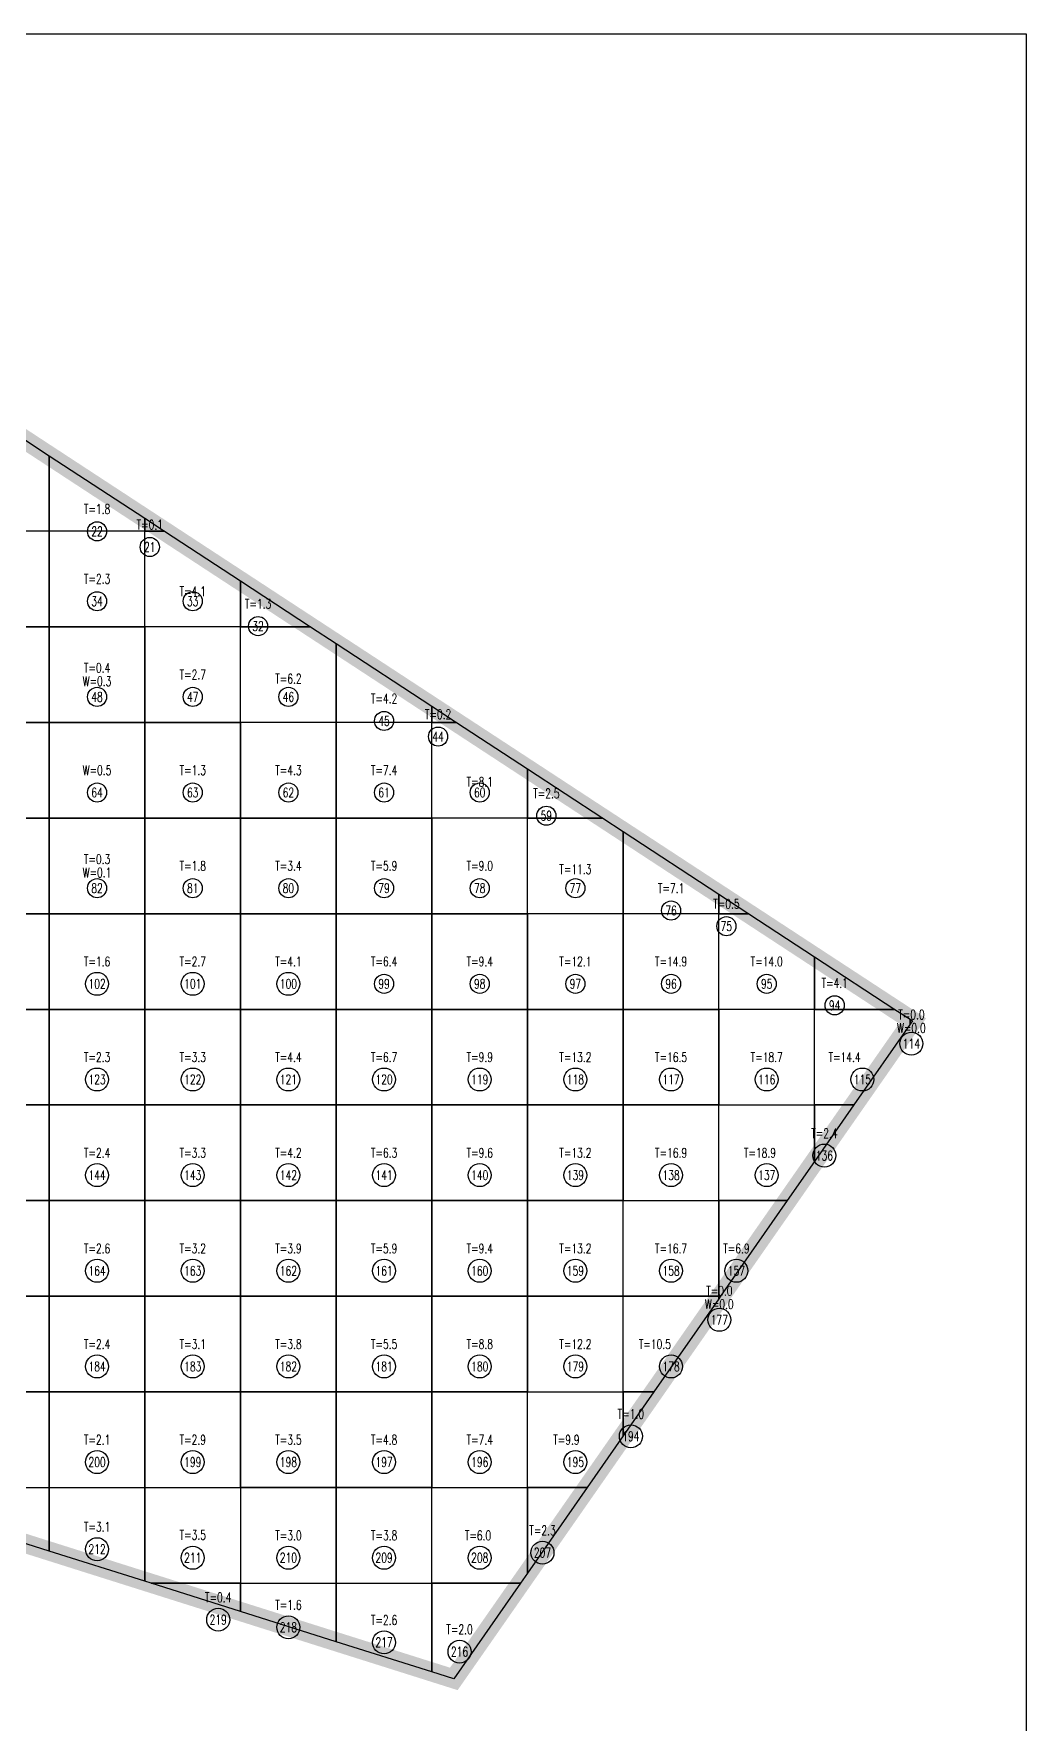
# Model space of a CAD drawing. Extents: x 4283 to 40403, y 1134 to 1764.
# Drawn here: x 6256 to 6313.7, y 1616.4 to 1714.5 of the extents above; entities that cross this region are included whole.
import ezdxf
from ezdxf.enums import TextEntityAlignment as Align

# ---------------------------------------------------------------- set-up
doc = ezdxf.new("R2010")
doc.units = 0
for name, color, linetype in [('tdz_5-1方格网', 2, 'Continuous'), ('tdz_5-1方格网计算', 7, 'Continuous'), ('tdz_土方计算图', 7, 'Continuous'), ('tdz_格田', 6, 'Continuous')]:
    doc.layers.add(name, color=color, linetype=linetype)
doc.styles.add('GLandNum', font='txt_____.ttf', dxfattribs={"width": 0.7, "height": 0.5})

msp = doc.modelspace()

# ---------------------------------------------------------------- linework, layer by layer
at = {"layer": 'tdz_5-1方格网', "linetype": 'Continuous'}
for points in [[(6256.929, 1689.998, 3786.974), (6256.929, 1685.617, 3787.058), (6251.373, 1685.617, 3787.309), (6251.373, 1691.173, 3787.179), (6255.135, 1691.173, 3787.028)], [(6262.484, 1686.361, 3786.809), (6262.484, 1685.617, 3786.811), (6256.929, 1685.617, 3787.058), (6256.929, 1689.998, 3786.974)], [(6263.62, 1685.617, 3786.774), (6262.484, 1685.617, 3786.811), (6262.484, 1686.361, 3786.809)], [(6251.373, 1685.617, 3787.309), (6251.373, 1680.061, 3787.463), (6256.929, 1680.061, 3787.192), (6256.929, 1685.617, 3787.058)], [(6256.929, 1685.617, 3787.058), (6256.929, 1680.061, 3787.192), (6262.484, 1680.061, 3786.938), (6262.484, 1685.617, 3786.811)], [(6268.04, 1682.723, 3786.643), (6268.04, 1680.061, 3786.691), (6262.484, 1680.061, 3786.938), (6262.484, 1685.617, 3786.811), (6263.62, 1685.617, 3786.774)], [(6272.105, 1680.061, 3786.521), (6268.04, 1680.061, 3786.691), (6268.04, 1682.723, 3786.643)], [(6251.373, 1680.061, 3787.463), (6251.373, 1674.506, 3787.41), (6256.929, 1674.506, 3787.262), (6256.929, 1680.061, 3787.192)], [(6256.929, 1680.061, 3787.192), (6256.929, 1674.506, 3787.262), (6262.484, 1674.506, 3787.079), (6262.484, 1680.061, 3786.938)], [(6262.484, 1680.061, 3786.938), (6262.484, 1674.506, 3787.079), (6268.04, 1674.506, 3786.817), (6268.04, 1680.061, 3786.691)], [(6273.595, 1679.085, 3786.477), (6273.595, 1674.506, 3786.57), (6268.04, 1674.506, 3786.817), (6268.04, 1680.061, 3786.691), (6272.105, 1680.061, 3786.521)], [(6279.151, 1675.448, 3786.311), (6279.151, 1674.506, 3786.323), (6273.595, 1674.506, 3786.57), (6273.595, 1679.085, 3786.477)], [(6280.589, 1674.506, 3786.268), (6279.151, 1674.506, 3786.323), (6279.151, 1675.448, 3786.311)], [(6251.373, 1674.506, 3787.41), (6251.373, 1668.95, 3787.367), (6256.929, 1668.95, 3787.209), (6256.929, 1674.506, 3787.262)], [(6256.929, 1674.506, 3787.262), (6256.929, 1668.95, 3787.209), (6262.484, 1668.95, 3787.047), (6262.484, 1674.506, 3787.079)], [(6262.484, 1674.506, 3787.079), (6262.484, 1668.95, 3787.047), (6268.04, 1668.95, 3786.883), (6268.04, 1674.506, 3786.817)], [(6268.04, 1674.506, 3786.817), (6268.04, 1668.95, 3786.883), (6273.595, 1668.95, 3786.697), (6273.595, 1674.506, 3786.57)], [(6273.595, 1674.506, 3786.57), (6273.595, 1668.95, 3786.697), (6279.151, 1668.95, 3786.45), (6279.151, 1674.506, 3786.323)], [(6284.706, 1671.81, 3786.146), (6284.706, 1668.95, 3786.203), (6279.151, 1668.95, 3786.45), (6279.151, 1674.506, 3786.323), (6280.589, 1674.506, 3786.268)], [(6289.074, 1668.95, 3786.014), (6284.706, 1668.95, 3786.203), (6284.706, 1671.81, 3786.146)], [(6251.373, 1668.95, 3787.367), (6251.373, 1663.395, 3787.298), (6256.929, 1663.395, 3787.158), (6256.929, 1668.95, 3787.209)], [(6256.929, 1668.95, 3787.209), (6256.929, 1663.395, 3787.158), (6262.484, 1663.395, 3787.014), (6262.484, 1668.95, 3787.047)], [(6262.484, 1668.95, 3787.047), (6262.484, 1663.395, 3787.014), (6268.04, 1663.395, 3786.852), (6268.04, 1668.95, 3786.883)], [(6268.04, 1668.95, 3786.883), (6268.04, 1663.395, 3786.852), (6273.595, 1663.395, 3786.689), (6273.595, 1668.95, 3786.697)], [(6273.595, 1668.95, 3786.697), (6273.595, 1663.395, 3786.689), (6279.151, 1663.395, 3786.461), (6279.151, 1668.95, 3786.45)], [(6279.151, 1668.95, 3786.45), (6279.151, 1663.395, 3786.461), (6284.706, 1663.395, 3786.254), (6284.706, 1668.95, 3786.203)], [(6290.262, 1668.173, 3785.979), (6290.262, 1663.395, 3786.082), (6284.706, 1663.395, 3786.254), (6284.706, 1668.95, 3786.203), (6289.074, 1668.95, 3786.014)], [(6295.818, 1664.535, 3785.813), (6295.818, 1663.395, 3785.836), (6290.262, 1663.395, 3786.082), (6290.262, 1668.173, 3785.979)], [(6297.559, 1663.395, 3785.761), (6295.818, 1663.395, 3785.836), (6295.818, 1664.535, 3785.813)], [(6251.373, 1663.395, 3787.298), (6251.373, 1657.839, 3787.227), (6256.929, 1657.839, 3787.088), (6256.929, 1663.395, 3787.158)], [(6256.929, 1663.395, 3787.158), (6256.929, 1657.839, 3787.088), (6262.484, 1657.839, 3786.948), (6262.484, 1663.395, 3787.014)], [(6262.484, 1663.395, 3787.014), (6262.484, 1657.839, 3786.948), (6268.04, 1657.839, 3786.809), (6268.04, 1663.395, 3786.852)], [(6268.04, 1663.395, 3786.852), (6268.04, 1657.839, 3786.809), (6273.595, 1657.839, 3786.653), (6273.595, 1663.395, 3786.689)], [(6273.595, 1663.395, 3786.689), (6273.595, 1657.839, 3786.653), (6279.151, 1657.839, 3786.414), (6279.151, 1663.395, 3786.461)], [(6279.151, 1663.395, 3786.461), (6279.151, 1657.839, 3786.414), (6284.706, 1657.839, 3786.177), (6284.706, 1663.395, 3786.254)], [(6284.706, 1663.395, 3786.254), (6284.706, 1657.839, 3786.177), (6290.262, 1657.839, 3785.939), (6290.262, 1663.395, 3786.082)], [(6290.262, 1663.395, 3786.082), (6290.262, 1657.839, 3785.939), (6295.818, 1657.839, 3785.71), (6295.818, 1663.395, 3785.836)], [(6301.373, 1660.897, 3785.648), (6301.373, 1657.839, 3785.617), (6295.818, 1657.839, 3785.71), (6295.818, 1663.395, 3785.836), (6297.559, 1663.395, 3785.761)], [(6306.043, 1657.839, 3785.508), (6301.373, 1657.839, 3785.617), (6301.373, 1660.897, 3785.648)], [(6251.373, 1657.839, 3787.227), (6251.373, 1652.284, 3787.231), (6256.929, 1652.284, 3787.09), (6256.929, 1657.839, 3787.088)], [(6256.929, 1657.839, 3787.088), (6256.929, 1652.284, 3787.09), (6262.484, 1652.284, 3786.949), (6262.484, 1657.839, 3786.948)], [(6262.484, 1657.839, 3786.948), (6262.484, 1652.284, 3786.949), (6268.04, 1652.284, 3786.808), (6268.04, 1657.839, 3786.809)], [(6268.04, 1657.839, 3786.809), (6268.04, 1652.284, 3786.808), (6273.595, 1652.284, 3786.667), (6273.595, 1657.839, 3786.653)], [(6273.595, 1657.839, 3786.653), (6273.595, 1652.284, 3786.667), (6279.151, 1652.284, 3786.428), (6279.151, 1657.839, 3786.414)], [(6279.151, 1657.839, 3786.414), (6279.151, 1652.284, 3786.428), (6284.706, 1652.284, 3786.188), (6284.706, 1657.839, 3786.177)], [(6284.706, 1657.839, 3786.177), (6284.706, 1652.284, 3786.188), (6290.262, 1652.284, 3785.948), (6290.262, 1657.839, 3785.939)], [(6290.262, 1657.839, 3785.939), (6290.262, 1652.284, 3785.948), (6295.818, 1652.284, 3785.683), (6295.818, 1657.839, 3785.71)], [(6295.818, 1657.839, 3785.71), (6295.818, 1652.284, 3785.683), (6301.373, 1652.284, 3785.503), (6301.373, 1657.839, 3785.617)], [(6303.659, 1652.284, 3785.509), (6301.373, 1652.284, 3785.503), (6301.373, 1657.839, 3785.617), (6306.043, 1657.839, 3785.508), (6306.929, 1657.26, 3785.482), (6306.929, 1656.974, 3785.479)], [(6306.929, 1656.974, 3785.479), (6306.929, 1657.26, 3785.482), (6307.066, 1657.17, 3785.478)], [(6251.373, 1652.284, 3787.231), (6251.373, 1646.728, 3787.183), (6256.929, 1646.728, 3787.062), (6256.929, 1652.284, 3787.09)], [(6256.929, 1652.284, 3787.09), (6256.929, 1646.728, 3787.062), (6262.484, 1646.728, 3786.941), (6262.484, 1652.284, 3786.949)], [(6262.484, 1652.284, 3786.949), (6262.484, 1646.728, 3786.941), (6268.04, 1646.728, 3786.82), (6268.04, 1652.284, 3786.808)], [(6268.04, 1652.284, 3786.808), (6268.04, 1646.728, 3786.82), (6273.595, 1646.728, 3786.686), (6273.595, 1652.284, 3786.667)], [(6273.595, 1652.284, 3786.667), (6273.595, 1646.728, 3786.686), (6279.151, 1646.728, 3786.451), (6279.151, 1652.284, 3786.428)], [(6279.151, 1652.284, 3786.428), (6279.151, 1646.728, 3786.451), (6284.706, 1646.728, 3786.187), (6284.706, 1652.284, 3786.188)], [(6284.706, 1652.284, 3786.188), (6284.706, 1646.728, 3786.187), (6290.262, 1646.728, 3785.923), (6290.262, 1652.284, 3785.948)], [(6290.262, 1652.284, 3785.948), (6290.262, 1646.728, 3785.923), (6295.818, 1646.728, 3785.659), (6295.818, 1652.284, 3785.683)], [(6299.787, 1646.728, 3785.543), (6295.818, 1646.728, 3785.659), (6295.818, 1652.284, 3785.683), (6301.373, 1652.284, 3785.503), (6301.373, 1649.004, 3785.529)], [(6301.373, 1652.284, 3785.503), (6303.659, 1652.284, 3785.509), (6301.373, 1649.004, 3785.529)], [(6251.373, 1646.728, 3787.183), (6251.373, 1641.173, 3787.189), (6256.929, 1641.173, 3787.066), (6256.929, 1646.728, 3787.062)], [(6256.929, 1646.728, 3787.062), (6256.929, 1641.173, 3787.066), (6262.484, 1641.173, 3786.942), (6262.484, 1646.728, 3786.941)], [(6262.484, 1646.728, 3786.941), (6262.484, 1641.173, 3786.942), (6268.04, 1641.173, 3786.819), (6268.04, 1646.728, 3786.82)], [(6268.04, 1646.728, 3786.82), (6268.04, 1641.173, 3786.819), (6273.595, 1641.173, 3786.694), (6273.595, 1646.728, 3786.686)], [(6273.595, 1646.728, 3786.686), (6273.595, 1641.173, 3786.694), (6279.151, 1641.173, 3786.462), (6279.151, 1646.728, 3786.451)], [(6279.151, 1646.728, 3786.451), (6279.151, 1641.173, 3786.462), (6284.706, 1641.173, 3786.199), (6284.706, 1646.728, 3786.187)], [(6284.706, 1646.728, 3786.187), (6284.706, 1641.173, 3786.199), (6290.262, 1641.173, 3785.939), (6290.262, 1646.728, 3785.923)], [(6290.262, 1641.173, 3785.939), (6290.262, 1646.728, 3785.923), (6295.818, 1646.728, 3785.659), (6295.818, 1641.173, 3785.717)], [(6295.818, 1646.728, 3785.659), (6299.787, 1646.728, 3785.543), (6295.914, 1641.173, 3785.716), (6295.818, 1641.173, 3785.717)], [(6251.373, 1641.173, 3787.189), (6251.373, 1635.617, 3787.2), (6256.929, 1635.617, 3787.077), (6256.929, 1641.173, 3787.066)], [(6256.929, 1641.173, 3787.066), (6256.929, 1635.617, 3787.077), (6262.484, 1635.617, 3786.952), (6262.484, 1641.173, 3786.942)], [(6262.484, 1641.173, 3786.942), (6262.484, 1635.617, 3786.952), (6268.04, 1635.617, 3786.829), (6268.04, 1641.173, 3786.819)], [(6268.04, 1641.173, 3786.819), (6268.04, 1635.617, 3786.829), (6273.595, 1635.617, 3786.706), (6273.595, 1641.173, 3786.694)], [(6273.595, 1641.173, 3786.694), (6273.595, 1635.617, 3786.706), (6279.151, 1635.617, 3786.491), (6279.151, 1641.173, 3786.462)], [(6279.151, 1641.173, 3786.462), (6279.151, 1635.617, 3786.491), (6284.706, 1635.617, 3786.253), (6284.706, 1641.173, 3786.199)], [(6284.706, 1641.173, 3786.199), (6284.706, 1635.617, 3786.253), (6290.262, 1635.617, 3786.016), (6290.262, 1641.173, 3785.939)], [(6292.042, 1635.617, 3785.953), (6290.262, 1635.617, 3786.016), (6290.262, 1641.173, 3785.939), (6295.818, 1641.173, 3785.717), (6295.818, 1641.034, 3785.721)], [(6295.818, 1641.173, 3785.717), (6295.914, 1641.173, 3785.716), (6295.818, 1641.034, 3785.721)], [(6251.373, 1635.617, 3787.2), (6251.373, 1630.061, 3787.1), (6256.929, 1630.061, 3787.1), (6256.929, 1635.617, 3787.077)], [(6256.929, 1635.617, 3787.077), (6256.929, 1630.061, 3787.1), (6262.484, 1630.061, 3786.964), (6262.484, 1635.617, 3786.952)], [(6262.484, 1635.617, 3786.952), (6262.484, 1630.061, 3786.964), (6268.04, 1630.061, 3786.84), (6268.04, 1635.617, 3786.829)], [(6268.04, 1635.617, 3786.829), (6268.04, 1630.061, 3786.84), (6273.595, 1630.061, 3786.717), (6273.595, 1635.617, 3786.706)], [(6273.595, 1635.617, 3786.706), (6273.595, 1630.061, 3786.717), (6279.151, 1630.061, 3786.568), (6279.151, 1635.617, 3786.491)], [(6279.151, 1635.617, 3786.491), (6279.151, 1630.061, 3786.568), (6284.706, 1630.061, 3786.33), (6284.706, 1635.617, 3786.253)], [(6288.169, 1630.061, 3786.191), (6284.706, 1630.061, 3786.33), (6284.706, 1635.617, 3786.253), (6290.262, 1635.617, 3786.016), (6290.262, 1633.064, 3786.062)], [(6290.262, 1635.617, 3786.016), (6292.042, 1635.617, 3785.953), (6290.262, 1633.064, 3786.062)], [(6251.373, 1628.132, 3787.024), (6251.373, 1630.061, 3787.1), (6256.929, 1630.061, 3787.1), (6256.929, 1626.376, 3786.957)], [(6256.929, 1626.376, 3786.957), (6256.929, 1630.061, 3787.1), (6262.484, 1630.061, 3786.964), (6262.484, 1624.62, 3786.888)], [(6262.484, 1624.62, 3786.888), (6262.484, 1630.061, 3786.964), (6268.04, 1630.061, 3786.84), (6268.04, 1624.506, 3786.883), (6262.846, 1624.506, 3786.883)], [(6268.04, 1630.061, 3786.84), (6268.04, 1624.506, 3786.883), (6273.595, 1624.506, 3786.737), (6273.595, 1630.061, 3786.717)], [(6273.595, 1630.061, 3786.717), (6273.595, 1624.506, 3786.737), (6279.151, 1624.506, 3786.644), (6279.151, 1630.061, 3786.568)], [(6284.297, 1624.506, 3786.429), (6279.151, 1624.506, 3786.644), (6279.151, 1630.061, 3786.568), (6284.706, 1630.061, 3786.33), (6284.706, 1625.093, 3786.403)], [(6284.706, 1630.061, 3786.33), (6288.169, 1630.061, 3786.191), (6284.706, 1625.093, 3786.403)], [(6262.846, 1624.506, 3786.883), (6268.04, 1624.506, 3786.883), (6268.04, 1622.864, 3786.819)], [(6268.04, 1622.864, 3786.819), (6268.04, 1624.506, 3786.883), (6273.595, 1624.506, 3786.737), (6273.595, 1621.109, 3786.751)], [(6273.595, 1621.109, 3786.751), (6273.595, 1624.506, 3786.737), (6279.151, 1624.506, 3786.644), (6279.151, 1619.353, 3786.682)], [(6279.151, 1624.506, 3786.644), (6284.297, 1624.506, 3786.429), (6280.424, 1618.95, 3786.667), (6279.151, 1619.353, 3786.682)]]:
    msp.add_polyline3d(points, close=True, dxfattribs=at)
at = {"layer": 'tdz_5-1方格网计算', "color": 7, "linetype": 'Continuous'}
for centre, radius in [((6259.706, 1685.602), 0.556), ((6262.768, 1684.693), 0.556), ((6259.706, 1681.543), 0.556), ((6265.262, 1681.543), 0.556), ((6269.056, 1680.096), 0.556), ((6259.706, 1675.987), 0.556), ((6265.262, 1675.987), 0.556), ((6270.818, 1675.987), 0.556), ((6276.373, 1674.59), 0.556), ((6279.51, 1673.681), 0.556), ((6259.706, 1670.432), 0.556), ((6265.262, 1670.432), 0.556), ((6270.818, 1670.432), 0.556), ((6276.373, 1670.432), 0.556), ((6281.929, 1670.432), 0.556), ((6285.798, 1669.084), 0.556), ((6259.706, 1664.876), 0.556), ((6265.262, 1664.876), 0.556), ((6270.818, 1664.876), 0.556), ((6276.373, 1664.876), 0.556), ((6281.929, 1664.876), 0.556), ((6287.484, 1664.876), 0.556), ((6293.04, 1663.578), 0.556), ((6296.253, 1662.669), 0.556), ((6259.706, 1659.321), 0.667), ((6265.262, 1659.321), 0.667), ((6270.818, 1659.321), 0.667), ((6276.373, 1659.321), 0.556), ((6281.929, 1659.321), 0.556), ((6287.484, 1659.321), 0.556), ((6293.04, 1659.321), 0.556), ((6298.595, 1659.321), 0.556), ((6302.541, 1658.072), 0.556), ((6306.997, 1655.847), 0.667), ((6259.706, 1653.765), 0.667), ((6265.262, 1653.765), 0.667), ((6270.818, 1653.765), 0.667), ((6276.373, 1653.765), 0.667), ((6281.929, 1653.765), 0.667), ((6287.484, 1653.765), 0.667), ((6293.04, 1653.765), 0.667), ((6298.595, 1653.765), 0.667), ((6304.151, 1653.765), 0.667), ((6301.945, 1649.347), 0.667), ((6259.706, 1648.21), 0.667), ((6265.262, 1648.21), 0.667), ((6270.818, 1648.21), 0.667), ((6276.373, 1648.21), 0.667), ((6281.929, 1648.21), 0.667), ((6287.484, 1648.21), 0.667), ((6293.04, 1648.21), 0.667), ((6298.595, 1648.21), 0.667), ((6259.706, 1642.654), 0.667), ((6265.262, 1642.654), 0.667), ((6270.818, 1642.654), 0.667), ((6276.373, 1642.654), 0.667), ((6281.929, 1642.654), 0.667), ((6287.484, 1642.654), 0.667), ((6293.04, 1642.654), 0.667), ((6296.834, 1642.654), 0.667), ((6295.842, 1639.807), 0.667), ((6259.706, 1637.098), 0.667), ((6265.262, 1637.098), 0.667), ((6270.818, 1637.098), 0.667), ((6276.373, 1637.098), 0.667), ((6281.929, 1637.098), 0.667), ((6287.484, 1637.098), 0.667), ((6293.04, 1637.098), 0.667), ((6290.707, 1633.044), 0.667), ((6259.706, 1631.543), 0.667), ((6265.262, 1631.543), 0.667), ((6270.818, 1631.543), 0.667), ((6276.373, 1631.543), 0.667), ((6281.929, 1631.543), 0.667), ((6287.484, 1631.543), 0.667), ((6259.706, 1626.483), 0.667), ((6285.572, 1626.281), 0.667), ((6265.262, 1625.987), 0.667), ((6270.818, 1625.987), 0.667), ((6276.373, 1625.987), 0.667), ((6281.929, 1625.987), 0.667), ((6266.741, 1622.389), 0.667), ((6270.818, 1621.95), 0.667), ((6276.373, 1621.072), 0.667), ((6280.756, 1620.532), 0.667)]:
    msp.add_circle(centre, radius, dxfattribs=at)
at = {"layer": 'tdz_土方计算图', "linetype": 'Continuous'}
msp.add_lwpolyline([(6183.664, 1714.502), (6313.664, 1714.502), (6313.664, 1554.502), (6183.664, 1554.502)], close=True, dxfattribs=at)
at = {"layer": 'tdz_格田', "linetype": 'Continuous', "lineweight": 60, "const_width": 1.111}
msp.add_lwpolyline([(6190.262, 1647.445), (6226.301, 1710.053), (6307.066, 1657.17), (6280.424, 1618.95), (6190.262, 1647.445)], close=True, dxfattribs=at)

# ---------------------------------------------------------------- texts
at = {"layer": 'tdz_5-1方格网计算', "color": 2, "linetype": 'Continuous', "style": 'GLandNum', "width": 0.7}
for s, p in [('T=1.8', (6259.706, 1686.898)), ('T=0.1', (6262.768, 1685.989)), ('T=2.3', (6259.706, 1682.839)), ('T=4.1', (6265.262, 1682.116)), ('T=1.3', (6269.056, 1681.392)), ('T=0.4', (6259.706, 1677.673)), ('T=2.7', (6265.262, 1677.284)), ('T=6.2', (6270.818, 1677.04)), ('T=4.2', (6276.373, 1675.886)), ('T=0.2', (6279.51, 1674.977)), ('T=1.3', (6265.262, 1671.728)), ('T=4.3', (6270.818, 1671.728)), ('T=7.4', (6276.373, 1671.728)), ('T=8.1', (6281.929, 1671.054)), ('T=2.5', (6285.798, 1670.38)), ('T=0.3', (6259.706, 1666.561)), ('T=1.8', (6265.262, 1666.173)), ('T=3.4', (6270.818, 1666.173)), ('T=5.9', (6276.373, 1666.173)), ('T=9.0', (6281.929, 1666.173)), ('T=11.3', (6287.484, 1665.978)), ('T=7.1', (6293.04, 1664.874)), ('T=0.5', (6296.253, 1663.965)), ('T=1.6', (6259.706, 1660.617)), ('T=2.7', (6265.262, 1660.617)), ('T=4.1', (6270.818, 1660.617)), ('T=6.4', (6276.373, 1660.617)), ('T=9.4', (6281.929, 1660.617)), ('T=12.1', (6287.484, 1660.617)), ('T=14.9', (6293.04, 1660.617)), ('T=14.0', (6298.595, 1660.617)), ('T=4.1', (6302.541, 1659.368)), ('T=0.0', (6306.997, 1657.532)), ('T=2.3', (6259.706, 1655.061)), ('T=3.3', (6265.262, 1655.061)), ('T=4.4', (6270.818, 1655.061)), ('T=6.7', (6276.373, 1655.061)), ('T=9.9', (6281.929, 1655.061)), ('T=13.2', (6287.484, 1655.061)), ('T=16.5', (6293.04, 1655.061)), ('T=18.7', (6298.595, 1655.061)), ('T=14.4', (6303.112, 1655.061)), ('T=2.4', (6301.945, 1650.644)), ('T=2.4', (6259.706, 1649.506)), ('T=3.3', (6265.262, 1649.506)), ('T=4.2', (6270.818, 1649.506)), ('T=6.3', (6276.373, 1649.506)), ('T=9.6', (6281.929, 1649.506)), ('T=13.2', (6287.484, 1649.506)), ('T=16.9', (6293.04, 1649.506)), ('T=18.9', (6298.199, 1649.506)), ('T=2.6', (6259.706, 1643.95)), ('T=3.2', (6265.262, 1643.95)), ('T=3.9', (6270.818, 1643.95)), ('T=5.9', (6276.373, 1643.95)), ('T=9.4', (6281.929, 1643.95)), ('T=13.2', (6287.484, 1643.95)), ('T=16.7', (6293.04, 1643.95)), ('T=6.9', (6296.834, 1643.95)), ('T=0.0', (6295.842, 1641.492)), ('T=2.4', (6259.706, 1638.395)), ('T=3.1', (6265.262, 1638.395)), ('T=3.8', (6270.818, 1638.395)), ('T=5.5', (6276.373, 1638.395)), ('T=8.8', (6281.929, 1638.395)), ('T=12.2', (6287.484, 1638.395)), ('T=10.5', (6292.096, 1638.395)), ('T=1.0', (6290.707, 1634.34)), ('T=2.1', (6259.706, 1632.839)), ('T=2.9', (6265.262, 1632.839)), ('T=3.5', (6270.818, 1632.839)), ('T=4.8', (6276.373, 1632.839)), ('T=7.4', (6281.929, 1632.839)), ('T=9.9', (6286.961, 1632.839)), ('T=3.1', (6259.706, 1627.78)), ('T=3.5', (6265.262, 1627.312)), ('T=3.0', (6270.818, 1627.284)), ('T=3.8', (6276.373, 1627.284)), ('T=6.0', (6281.826, 1627.284)), ('T=2.3', (6285.572, 1627.577)), ('T=0.4', (6266.741, 1623.685)), ('T=1.6', (6270.818, 1623.246)), ('T=2.6', (6276.373, 1622.368)), ('T=2.0', (6280.756, 1621.829))]:
    msp.add_text(s, height=0.5556, dxfattribs=at).set_placement(p, align=Align.MIDDLE_CENTER)
at = {"layer": 'tdz_5-1方格网计算', "color": 7, "linetype": 'Continuous', "style": 'GLandNum', "width": 0.7}
for s, p in [('22', (6259.706, 1685.602)), ('21', (6262.768, 1684.693)), ('34', (6259.706, 1681.543)), ('33', (6265.262, 1681.543)), ('32', (6269.056, 1680.096)), ('48', (6259.706, 1675.987)), ('47', (6265.262, 1675.987)), ('46', (6270.818, 1675.987)), ('45', (6276.373, 1674.59)), ('44', (6279.51, 1673.681)), ('64', (6259.706, 1670.432)), ('63', (6265.262, 1670.432)), ('62', (6270.818, 1670.432)), ('61', (6276.373, 1670.432)), ('60', (6281.929, 1670.432)), ('59', (6285.798, 1669.084)), ('82', (6259.706, 1664.876)), ('81', (6265.262, 1664.876)), ('80', (6270.818, 1664.876)), ('79', (6276.373, 1664.876)), ('78', (6281.929, 1664.876)), ('77', (6287.484, 1664.876)), ('76', (6293.04, 1663.578)), ('75', (6296.253, 1662.669)), ('102', (6259.706, 1659.321)), ('101', (6265.262, 1659.321)), ('100', (6270.818, 1659.321)), ('99', (6276.373, 1659.321)), ('98', (6281.929, 1659.321)), ('97', (6287.484, 1659.321)), ('96', (6293.04, 1659.321)), ('95', (6298.595, 1659.321)), ('94', (6302.541, 1658.072)), ('114', (6306.997, 1655.847)), ('123', (6259.706, 1653.765)), ('122', (6265.262, 1653.765)), ('121', (6270.818, 1653.765)), ('120', (6276.373, 1653.765)), ('119', (6281.929, 1653.765)), ('118', (6287.484, 1653.765)), ('117', (6293.04, 1653.765)), ('116', (6298.595, 1653.765)), ('115', (6304.151, 1653.765)), ('136', (6301.945, 1649.347)), ('144', (6259.706, 1648.21)), ('143', (6265.262, 1648.21)), ('142', (6270.818, 1648.21)), ('141', (6276.373, 1648.21)), ('140', (6281.929, 1648.21)), ('139', (6287.484, 1648.21)), ('138', (6293.04, 1648.21)), ('137', (6298.595, 1648.21)), ('164', (6259.706, 1642.654)), ('163', (6265.262, 1642.654)), ('162', (6270.818, 1642.654)), ('161', (6276.373, 1642.654)), ('160', (6281.929, 1642.654)), ('159', (6287.484, 1642.654)), ('158', (6293.04, 1642.654)), ('157', (6296.834, 1642.654)), ('177', (6295.842, 1639.807)), ('184', (6259.706, 1637.098)), ('183', (6265.262, 1637.098)), ('182', (6270.818, 1637.098)), ('181', (6276.373, 1637.098)), ('180', (6281.929, 1637.098)), ('179', (6287.484, 1637.098)), ('178', (6293.04, 1637.098)), ('194', (6290.707, 1633.044)), ('200', (6259.706, 1631.543)), ('199', (6265.262, 1631.543)), ('198', (6270.818, 1631.543)), ('197', (6276.373, 1631.543)), ('196', (6281.929, 1631.543)), ('195', (6287.484, 1631.543)), ('212', (6259.706, 1626.483)), ('211', (6265.262, 1625.987)), ('210', (6270.818, 1625.987)), ('209', (6276.373, 1625.987)), ('208', (6281.929, 1625.987)), ('207', (6285.572, 1626.281)), ('219', (6266.741, 1622.389)), ('218', (6270.818, 1621.95)), ('217', (6276.373, 1621.072)), ('216', (6280.756, 1620.532))]:
    msp.add_text(s, height=0.5556, dxfattribs=at).set_placement(p, align=Align.MIDDLE_CENTER)
at = {"layer": 'tdz_5-1方格网计算', "color": 173, "linetype": 'Continuous', "style": 'GLandNum', "width": 0.7}
for s, p in [('W=0.3', (6259.706, 1676.895)), ('W=0.5', (6259.706, 1671.728)), ('W=0.1', (6259.706, 1665.784)), ('W=0.0', (6306.997, 1656.754)), ('W=0.0', (6295.842, 1640.714))]:
    msp.add_text(s, height=0.5556, dxfattribs=at).set_placement(p, align=Align.MIDDLE_CENTER)

doc.saveas('drawing.dxf')
